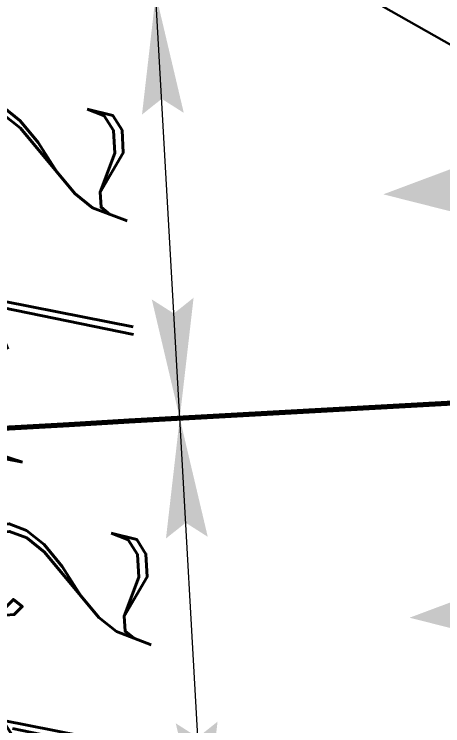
# Model space of a CAD drawing. Extents: x 2081963 to 2085386, y 738291 to 742228.
# Drawn here: x 2082737.65 to 2082749.75, y 741246.34 to 741266.45 of the extents above; entities that cross this region are included whole.
import ezdxf
from ezdxf.enums import TextEntityAlignment as Align

# ---------------------------------------------------------------- set-up
doc = ezdxf.new("R2010")
doc.units = 0
doc.header["$MEASUREMENT"] = 0
for name, color, linetype, lineweight in [('Pattern 5', 6, 'Continuous', 30), ('Prop Dimension', 7, 'Continuous', 13), ('Prop Horizontal Alignment', 2, 'Continuous', 70), ('Prop Lane Arrow CELL', 7, 'Continuous', 0), ('Prop Lane Lines', 9, 'Continuous', 13), ('Prop Terminator CELL', 7, 'Continuous', 0)]:
    doc.layers.add(name, color=color, linetype=linetype, lineweight=lineweight)
doc.styles.add('Style-ITALICS', font='ITALICS.shx')

# ---------------------------------------------------------------- blocks, each defined once
blk = doc.blocks.new('STRARR_4')
at = {"layer": 'Prop Lane Arrow CELL'}
blk.add_hatch(color=256, dxfattribs=at).paths.add_polyline_path([(-4, -1.25), (-3.25, -0.375), (-7.5, -0.375), (-7.5, 0.375), (-3.25, 0.375), (-4, 1.25), (0, 0)])
blk = doc.blocks.new('STRARR_5')
at = {"layer": 'Prop Lane Arrow CELL'}
blk.add_hatch(color=256, dxfattribs=at).paths.add_polyline_path([(-4, -1.25), (-3.25, -0.375), (-7.5, -0.375), (-7.5, 0.375), (-3.25, 0.375), (-4, 1.25), (0, 0)])
blk = doc.blocks.new('*U30')
at = {"layer": 'Prop Lane Arrow CELL', "xscale": 1.968499, "yscale": 1.968499, "zscale": 1.968499, "rotation": 182.944142}
for name, p in [('STRARR_5', (-7.31586, -0.406083)), ('STRARR_4', (-6.620147, -12.374899))]:
    blk.add_blockref(name, p, dxfattribs=at)
blk = doc.blocks.new('Terminator_6')
at = {"layer": 'Prop Terminator CELL', "color": 1, "linetype": 'Continuous', "lineweight": 0}
blk.add_solid([(-9, 1.55), (0, 0), (-7.9, 0), (-9.05, -1.6)], dxfattribs=at)
blk = doc.blocks.new('Terminator_7')
at = {"layer": 'Prop Terminator CELL', "color": 1, "linetype": 'Continuous', "lineweight": 0}
blk.add_solid([(-9, 1.55), (0, 0), (-7.9, 0), (-9.05, -1.6)], dxfattribs=at)
blk = doc.blocks.new('*U23')
at = {"layer": 'Prop Dimension'}
blk.add_line((-5.892473, 4.963964), (-1.148989, -6.058711), dxfattribs=at)
at = {"layer": 'Prop Terminator CELL', "color": 1, "linetype": 'Continuous', "lineweight": 0, "xscale": 0.375, "yscale": 0.375, "zscale": 0.375}
for name, p, rotation in [('Terminator_6', (-5.892473, 4.963964), 113.284087), ('Terminator_7', (-1.148989, -6.058711), 293.284087)]:
    blk.add_blockref(name, p, dxfattribs=dict(at, rotation=rotation))
at = {"layer": 'Prop Dimension', "style": 'Style-ITALICS'}
blk.add_text("12'", height=5, rotation=293.284085, dxfattribs=at).set_placement((0.007646, 0.538479), align=Align.MIDDLE_CENTER)

msp = doc.modelspace()

# ---------------------------------------------------------------- linework, layer by layer
at = {"layer": 'Pattern 5'}
msp.add_line((2082730.41, 741276.717), (2082859.892, 741203.065), dxfattribs=at)
at = {"layer": 'Prop Horizontal Alignment', "extrusion": (0, 0, -1)}
msp.add_arc((-2083021.685, 736312.927), 4950, 83.488145, 88.515671, dxfattribs=at)
at = {"layer": 'Prop Lane Lines', "extrusion": (0, 0, -1)}
msp.add_arc((-2083021.685, 736312.927), 4950, 86.650956, 88.515671, dxfattribs=at)

# ---------------------------------------------------------------- block references
at = {"layer": 'Prop Lane Arrow CELL', "rotation": 0.220154}
msp.add_blockref('*U30', (2082755.386, 741261.797), dxfattribs=at)
at = {"layer": 'Prop Terminator CELL', "color": 1, "linetype": 'Continuous', "lineweight": 0, "rotation": 159.951225}
for p in [(2082738.489, 741261.721), (2082739.166, 741249.74)]:
    msp.add_blockref('*U23', p, dxfattribs=at)

doc.saveas('drawing.dxf')
